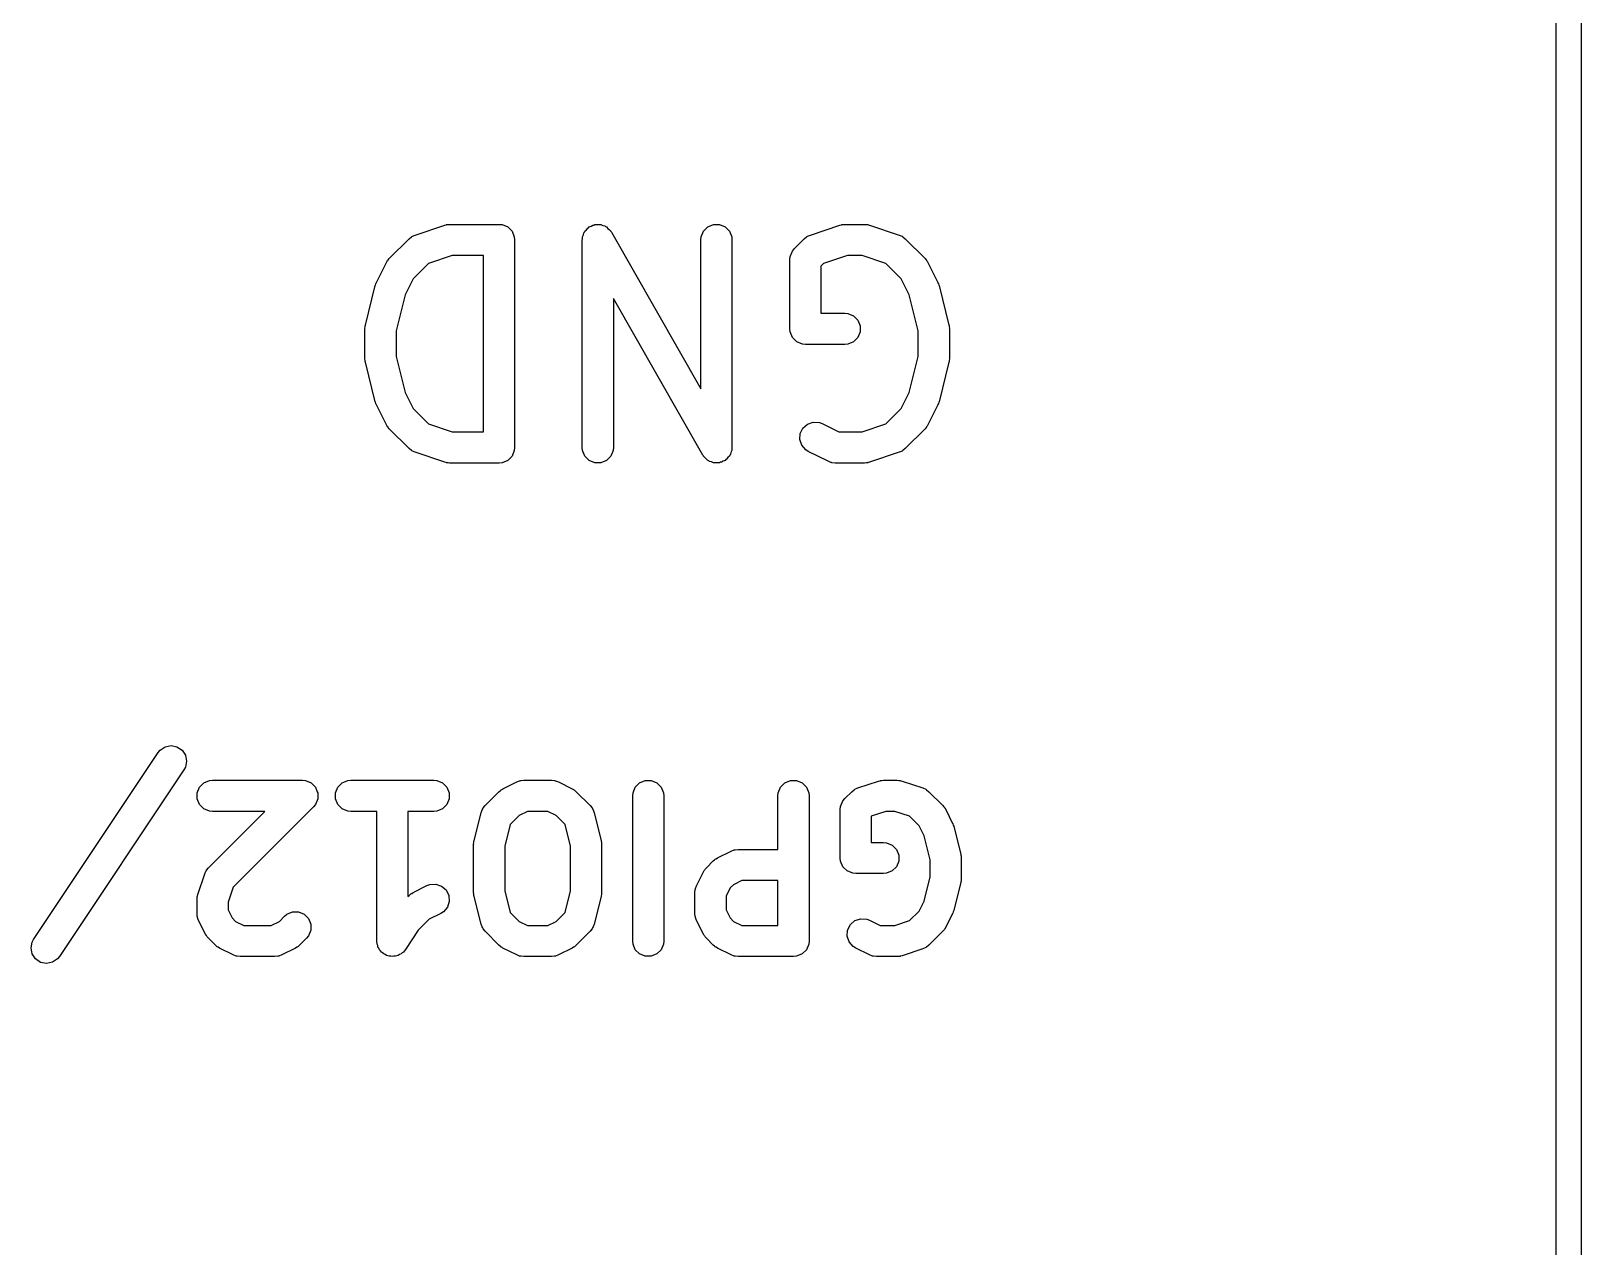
# Model space of a CAD drawing. Header units: inches. Extents: x 1.56 to 3.89, y -5.01 to -1.23.
# Drawn here: x 2.6216 to 2.9157, y -2.022 to -1.7913 of the extents above; entities that cross this region are included whole.
import ezdxf

# ---------------------------------------------------------------- set-up
doc = ezdxf.new("R2010")
doc.units = ezdxf.units.IN
doc.header["$MEASUREMENT"] = 0
doc.layers.add('F.Silkscreen', color=41, linetype='CONTINUOUS', true_color=0xf2eda1)

msp = doc.modelspace()

# ---------------------------------------------------------------- linework, layer by layer
at = {"layer": 'F.Silkscreen', "linetype": 'CONTINUOUS'}
for p, q in [((2.91575, -1.30551), (2.91575, -3.19213)), ((2.91102, -3.18976), (2.91102, -1.30787)), ((2.69452, -1.82999), (2.70015, -1.82811)), ((2.70015, -1.82811), (2.70043, -1.82805)), ((2.70043, -1.82805), (2.70051, -1.82802)), ((2.70051, -1.82802), (2.70061, -1.82801)), ((2.70061, -1.82801), (2.70071, -1.82798)), ((2.70071, -1.82798), (2.70079, -1.82799)), ((2.70079, -1.82799), (2.70108, -1.82796)), ((2.70108, -1.82796), (2.71046, -1.82796)), ((2.71046, -1.82796), (2.71103, -1.82802)), ((2.71103, -1.82802), (2.7121, -1.82846)), ((2.7121, -1.82846), (2.71291, -1.82927)), ((2.71291, -1.82927), (2.71335, -1.83034)), ((2.72668, -1.82945), (2.72675, -1.82927)), ((2.72675, -1.82927), (2.72703, -1.82899)), ((2.72703, -1.82899), (2.72727, -1.82868)), ((2.72727, -1.82868), (2.72743, -1.82859)), ((2.72743, -1.82859), (2.72756, -1.82846)), ((2.72756, -1.82846), (2.72793, -1.82831)), ((2.72793, -1.82831), (2.72827, -1.82811)), ((2.72827, -1.82811), (2.72845, -1.82809)), ((2.72845, -1.82809), (2.72863, -1.82802)), ((2.72863, -1.82802), (2.72902, -1.82802)), ((2.72902, -1.82802), (2.72941, -1.82797)), ((2.72941, -1.82797), (2.72959, -1.82802)), ((2.72959, -1.82802), (2.72978, -1.82802)), ((2.72978, -1.82802), (2.73014, -1.82817)), ((2.73014, -1.82817), (2.73052, -1.82827)), ((2.73052, -1.82827), (2.73067, -1.82839)), ((2.73067, -1.82839), (2.73084, -1.82846)), ((2.73084, -1.82846), (2.73112, -1.82874)), ((2.73112, -1.82874), (2.73143, -1.82898)), ((2.73143, -1.82898), (2.7316, -1.82922)), ((2.7316, -1.82922), (2.73166, -1.82927)), ((2.73166, -1.82927), (2.73168, -1.82933)), ((2.73168, -1.82933), (2.73177, -1.82945)), ((2.74881, -1.83034), (2.74925, -1.82927)), ((2.74925, -1.82927), (2.75006, -1.82846)), ((2.75006, -1.82846), (2.75113, -1.82802)), ((2.75113, -1.82802), (2.75228, -1.82802)), ((2.75228, -1.82802), (2.75334, -1.82846)), ((2.75334, -1.82846), (2.75416, -1.82927)), ((2.75416, -1.82927), (2.7546, -1.83034)), ((2.76952, -1.82999), (2.77514, -1.82811)), ((2.77514, -1.82811), (2.77543, -1.82805)), ((2.77543, -1.82805), (2.7755, -1.82802)), ((2.7755, -1.82802), (2.7756, -1.82801)), ((2.7756, -1.82801), (2.7757, -1.82798)), ((2.7757, -1.82798), (2.77578, -1.82799)), ((2.77578, -1.82799), (2.77607, -1.82796)), ((2.77607, -1.82796), (2.77982, -1.82796)), ((2.77982, -1.82796), (2.78011, -1.82799)), ((2.78011, -1.82799), (2.78019, -1.82798)), ((2.78019, -1.82798), (2.78029, -1.82801)), ((2.78029, -1.82801), (2.7804, -1.82802)), ((2.7804, -1.82802), (2.78047, -1.82805)), ((2.78047, -1.82805), (2.78076, -1.82811)), ((2.78076, -1.82811), (2.78638, -1.82999)), ((2.68962, -1.83445), (2.69337, -1.8307)), ((2.69337, -1.8307), (2.69382, -1.83033)), ((2.69382, -1.83033), (2.69392, -1.83029)), ((2.69392, -1.83029), (2.694, -1.83022)), ((2.694, -1.83022), (2.69452, -1.82999)), ((2.71335, -1.83034), (2.71341, -1.83091)), ((2.71341, -1.83091), (2.71341, -1.87028)), ((2.72625, -1.83091), (2.72627, -1.83076)), ((2.72625, -1.87028), (2.72625, -1.83091)), ((2.72626, -1.83071), (2.72628, -1.83063)), ((2.72627, -1.83076), (2.72626, -1.83071)), ((2.72628, -1.83063), (2.72631, -1.83034)), ((2.72631, -1.83034), (2.72646, -1.82997)), ((2.72646, -1.82997), (2.72656, -1.82959)), ((2.72656, -1.82959), (2.72668, -1.82945)), ((2.73177, -1.82945), (2.74875, -1.85916)), ((2.74875, -1.83091), (2.74881, -1.83034)), ((2.74875, -1.85916), (2.74875, -1.83091)), ((2.7546, -1.83034), (2.75465, -1.83091)), ((2.75465, -1.83091), (2.75465, -1.87028)), ((2.76649, -1.83257), (2.76836, -1.8307)), ((2.76836, -1.8307), (2.76881, -1.83033)), ((2.76881, -1.83033), (2.76891, -1.83029)), ((2.76891, -1.83029), (2.76899, -1.83022)), ((2.76899, -1.83022), (2.76952, -1.82999)), ((2.78638, -1.82999), (2.78691, -1.83022)), ((2.78691, -1.83022), (2.78699, -1.83029)), ((2.78699, -1.83029), (2.78709, -1.83033)), ((2.78709, -1.83033), (2.78754, -1.8307)), ((2.78754, -1.8307), (2.79128, -1.83445)), ((2.68719, -1.83897), (2.68907, -1.83522)), ((2.68907, -1.83522), (2.68922, -1.83497)), ((2.68922, -1.83497), (2.68925, -1.8349)), ((2.68925, -1.8349), (2.68932, -1.83482)), ((2.68932, -1.83482), (2.68938, -1.83473)), ((2.68938, -1.83473), (2.68944, -1.83468)), ((2.68944, -1.83468), (2.68962, -1.83445)), ((2.70156, -1.83387), (2.69705, -1.83537)), ((2.7075, -1.83387), (2.70156, -1.83387)), ((2.7075, -1.86733), (2.7075, -1.83387)), ((2.76562, -1.83466), (2.76568, -1.83409)), ((2.76562, -1.84779), (2.76562, -1.83466)), ((2.76568, -1.83409), (2.76612, -1.83302)), ((2.76612, -1.83302), (2.76649, -1.83257)), ((2.77655, -1.83387), (2.77204, -1.83537)), ((2.77934, -1.83387), (2.77655, -1.83387)), ((2.78385, -1.83537), (2.77934, -1.83387)), ((2.79128, -1.83445), (2.79147, -1.83468)), ((2.79147, -1.83468), (2.79153, -1.83473)), ((2.79153, -1.83473), (2.79159, -1.83482)), ((2.79159, -1.83482), (2.79165, -1.8349)), ((2.79165, -1.8349), (2.79168, -1.83497)), ((2.79168, -1.83497), (2.79184, -1.83522)), ((2.79184, -1.83522), (2.79371, -1.83897)), ((2.69705, -1.83537), (2.69414, -1.83829)), ((2.77204, -1.83537), (2.77153, -1.83589)), ((2.77153, -1.83589), (2.77153, -1.84483)), ((2.78677, -1.83829), (2.78385, -1.83537)), ((2.68509, -1.84707), (2.68697, -1.83957)), ((2.68697, -1.83957), (2.68698, -1.83953)), ((2.68698, -1.83953), (2.68699, -1.83951)), ((2.68699, -1.83951), (2.68708, -1.83927)), ((2.68708, -1.83927), (2.68716, -1.83903)), ((2.68716, -1.83903), (2.68718, -1.83901)), ((2.68718, -1.83901), (2.68719, -1.83897)), ((2.69414, -1.83829), (2.69262, -1.84132)), ((2.78829, -1.84132), (2.78677, -1.83829)), ((2.79371, -1.83897), (2.79373, -1.83901)), ((2.79373, -1.83901), (2.79374, -1.83903)), ((2.79374, -1.83903), (2.79383, -1.83927)), ((2.79383, -1.83927), (2.79392, -1.83951)), ((2.79392, -1.83951), (2.79392, -1.83953)), ((2.79392, -1.83953), (2.79394, -1.83957)), ((2.79394, -1.83957), (2.79581, -1.84707)), ((2.69262, -1.84132), (2.69091, -1.84815)), ((2.74914, -1.87175), (2.73216, -1.84203)), ((2.73216, -1.84203), (2.73216, -1.87028)), ((2.78999, -1.84815), (2.78829, -1.84132)), ((2.77153, -1.84483), (2.77607, -1.84483)), ((2.77607, -1.84483), (2.77665, -1.84489)), ((2.77665, -1.84489), (2.77771, -1.84533)), ((2.77771, -1.84533), (2.77853, -1.84615)), ((2.77853, -1.84615), (2.77897, -1.84721)), ((2.68501, -1.84764), (2.68504, -1.84743)), ((2.68502, -1.84768), (2.68501, -1.84764)), ((2.68501, -1.84779), (2.68502, -1.84768)), ((2.68501, -1.85341), (2.68501, -1.84779)), ((2.68504, -1.84743), (2.68506, -1.84721)), ((2.68506, -1.84721), (2.68508, -1.84717)), ((2.68508, -1.84717), (2.68509, -1.84707)), ((2.69091, -1.84815), (2.69091, -1.85305)), ((2.76568, -1.84836), (2.76562, -1.84779)), ((2.76612, -1.84943), (2.76568, -1.84836)), ((2.76693, -1.85024), (2.76612, -1.84943)), ((2.77853, -1.84943), (2.77771, -1.85024)), ((2.77897, -1.84836), (2.77853, -1.84943)), ((2.77897, -1.84721), (2.77897, -1.84836)), ((2.78999, -1.85305), (2.78999, -1.84815)), ((2.79581, -1.84707), (2.79583, -1.84717)), ((2.79583, -1.84717), (2.79584, -1.84721)), ((2.79584, -1.84721), (2.79586, -1.84743)), ((2.79586, -1.84743), (2.7959, -1.84764)), ((2.7959, -1.84764), (2.79589, -1.84768)), ((2.79589, -1.84768), (2.7959, -1.84779)), ((2.7959, -1.84779), (2.7959, -1.85341)), ((2.768, -1.85068), (2.76693, -1.85024)), ((2.76857, -1.85074), (2.768, -1.85068)), ((2.77607, -1.85074), (2.76857, -1.85074)), ((2.77665, -1.85068), (2.77607, -1.85074)), ((2.77771, -1.85024), (2.77665, -1.85068)), ((2.68502, -1.85351), (2.68501, -1.85341)), ((2.68501, -1.85355), (2.68502, -1.85351)), ((2.68504, -1.85377), (2.68501, -1.85355)), ((2.68506, -1.85399), (2.68504, -1.85377)), ((2.68508, -1.85403), (2.68506, -1.85399)), ((2.68509, -1.85413), (2.68508, -1.85403)), ((2.68697, -1.86162), (2.68509, -1.85413)), ((2.69091, -1.85305), (2.69262, -1.85988)), ((2.78829, -1.85988), (2.78999, -1.85305)), ((2.79581, -1.85413), (2.79394, -1.86162)), ((2.79583, -1.85403), (2.79581, -1.85413)), ((2.79584, -1.85399), (2.79583, -1.85403)), ((2.79586, -1.85377), (2.79584, -1.85399)), ((2.7959, -1.85355), (2.79586, -1.85377)), ((2.7959, -1.85341), (2.79589, -1.85351)), ((2.79589, -1.85351), (2.7959, -1.85355)), ((2.68698, -1.86167), (2.68697, -1.86162)), ((2.68699, -1.86169), (2.68698, -1.86167)), ((2.68708, -1.86193), (2.68699, -1.86169)), ((2.69262, -1.85988), (2.69414, -1.86291)), ((2.78677, -1.86291), (2.78829, -1.85988)), ((2.79392, -1.86169), (2.79383, -1.86193)), ((2.79394, -1.86162), (2.79392, -1.86167)), ((2.79392, -1.86167), (2.79392, -1.86169)), ((2.68716, -1.86217), (2.68708, -1.86193)), ((2.68718, -1.86219), (2.68716, -1.86217)), ((2.68719, -1.86223), (2.68718, -1.86219)), ((2.68907, -1.86598), (2.68719, -1.86223)), ((2.69414, -1.86291), (2.69705, -1.86583)), ((2.78385, -1.86583), (2.78677, -1.86291)), ((2.79371, -1.86223), (2.79184, -1.86598)), ((2.79373, -1.86219), (2.79371, -1.86223)), ((2.79374, -1.86217), (2.79373, -1.86219)), ((2.79383, -1.86193), (2.79374, -1.86217)), ((2.68922, -1.86623), (2.68907, -1.86598)), ((2.68925, -1.8663), (2.68922, -1.86623)), ((2.68932, -1.86638), (2.68925, -1.8663)), ((2.68938, -1.86647), (2.68932, -1.86638)), ((2.68944, -1.86652), (2.68938, -1.86647)), ((2.68962, -1.86675), (2.68944, -1.86652)), ((2.69337, -1.8705), (2.68962, -1.86675)), ((2.69705, -1.86583), (2.70156, -1.86733)), ((2.70156, -1.86733), (2.7075, -1.86733)), ((2.7676, -1.86763), (2.76812, -1.8666)), ((2.76812, -1.8666), (2.76899, -1.86584)), ((2.76899, -1.86584), (2.77008, -1.86548)), ((2.77008, -1.86548), (2.77123, -1.86556)), ((2.77123, -1.86556), (2.77177, -1.86577)), ((2.77177, -1.86577), (2.7749, -1.86733)), ((2.7749, -1.86733), (2.77934, -1.86733)), ((2.77934, -1.86733), (2.78385, -1.86583)), ((2.79128, -1.86675), (2.78754, -1.8705)), ((2.79147, -1.86652), (2.79128, -1.86675)), ((2.79153, -1.86647), (2.79147, -1.86652)), ((2.79159, -1.86638), (2.79153, -1.86647)), ((2.79165, -1.8663), (2.79159, -1.86638)), ((2.79168, -1.86623), (2.79165, -1.8663)), ((2.79184, -1.86598), (2.79168, -1.86623)), ((2.69382, -1.87086), (2.69337, -1.8705)), ((2.71341, -1.87028), (2.71335, -1.87086)), ((2.72631, -1.87086), (2.72625, -1.87028)), ((2.73216, -1.87028), (2.7321, -1.87086)), ((2.75465, -1.87049), (2.75463, -1.87056)), ((2.75465, -1.87028), (2.75464, -1.87043)), ((2.75464, -1.87043), (2.75465, -1.87049)), ((2.76752, -1.86878), (2.7676, -1.86763)), ((2.76788, -1.86987), (2.76752, -1.86878)), ((2.76864, -1.87074), (2.76788, -1.86987)), ((2.78754, -1.8705), (2.78709, -1.87086)), ((2.69392, -1.8709), (2.69382, -1.87086)), ((2.694, -1.87097), (2.69392, -1.8709)), ((2.69452, -1.87121), (2.694, -1.87097)), ((2.70015, -1.87308), (2.69452, -1.87121)), ((2.70043, -1.87315), (2.70015, -1.87308)), ((2.70051, -1.87318), (2.70043, -1.87315)), ((2.70061, -1.87319), (2.70051, -1.87318)), ((2.70071, -1.87321), (2.70061, -1.87319)), ((2.70079, -1.87321), (2.70071, -1.87321)), ((2.70108, -1.87324), (2.70079, -1.87321)), ((2.71046, -1.87324), (2.70108, -1.87324)), ((2.71103, -1.87318), (2.71046, -1.87324)), ((2.7121, -1.87274), (2.71103, -1.87318)), ((2.71291, -1.87192), (2.7121, -1.87274)), ((2.71335, -1.87086), (2.71291, -1.87192)), ((2.72675, -1.87192), (2.72631, -1.87086)), ((2.72756, -1.87274), (2.72675, -1.87192)), ((2.72863, -1.87318), (2.72756, -1.87274)), ((2.72978, -1.87318), (2.72863, -1.87318)), ((2.73084, -1.87274), (2.72978, -1.87318)), ((2.73166, -1.87192), (2.73084, -1.87274)), ((2.7321, -1.87086), (2.73166, -1.87192)), ((2.74922, -1.87187), (2.74914, -1.87175)), ((2.74925, -1.87192), (2.74922, -1.87187)), ((2.7493, -1.87198), (2.74925, -1.87192)), ((2.74947, -1.87222), (2.7493, -1.87198)), ((2.74978, -1.87246), (2.74947, -1.87222)), ((2.75006, -1.87274), (2.74978, -1.87246)), ((2.75024, -1.87281), (2.75006, -1.87274)), ((2.75038, -1.87293), (2.75024, -1.87281)), ((2.75076, -1.87303), (2.75038, -1.87293)), ((2.75113, -1.87318), (2.75076, -1.87303)), ((2.75131, -1.87318), (2.75113, -1.87318)), ((2.7515, -1.87323), (2.75131, -1.87318)), ((2.75188, -1.87318), (2.7515, -1.87323)), ((2.75228, -1.87318), (2.75188, -1.87318)), ((2.75245, -1.87311), (2.75228, -1.87318)), ((2.75264, -1.87308), (2.75245, -1.87311)), ((2.75298, -1.87289), (2.75264, -1.87308)), ((2.75334, -1.87274), (2.75298, -1.87289)), ((2.75348, -1.8726), (2.75334, -1.87274)), ((2.75364, -1.87251), (2.75348, -1.8726)), ((2.75388, -1.8722), (2.75364, -1.87251)), ((2.75416, -1.87192), (2.75388, -1.8722)), ((2.75423, -1.87175), (2.75416, -1.87192)), ((2.75434, -1.8716), (2.75423, -1.87175)), ((2.75445, -1.87122), (2.75434, -1.8716)), ((2.7546, -1.87086), (2.75445, -1.87122)), ((2.75463, -1.87056), (2.7546, -1.87086)), ((2.76913, -1.87105), (2.76864, -1.87074)), ((2.77288, -1.87292), (2.76913, -1.87105)), ((2.77342, -1.87313), (2.77288, -1.87292)), ((2.77352, -1.87314), (2.77342, -1.87313)), ((2.77362, -1.87318), (2.77352, -1.87314)), ((2.7742, -1.87324), (2.77362, -1.87318)), ((2.77982, -1.87324), (2.7742, -1.87324)), ((2.78011, -1.87321), (2.77982, -1.87324)), ((2.78019, -1.87321), (2.78011, -1.87321)), ((2.78029, -1.87319), (2.78019, -1.87321)), ((2.7804, -1.87318), (2.78029, -1.87319)), ((2.78047, -1.87315), (2.7804, -1.87318)), ((2.78076, -1.87308), (2.78047, -1.87315)), ((2.78638, -1.87121), (2.78076, -1.87308)), ((2.78691, -1.87097), (2.78638, -1.87121)), ((2.78699, -1.8709), (2.78691, -1.87097)), ((2.78709, -1.87086), (2.78699, -1.8709)), ((2.62214, -1.96361), (2.64576, -1.92818)), ((2.64576, -1.92818), (2.64612, -1.92773)), ((2.64612, -1.92773), (2.64708, -1.92709)), ((2.64708, -1.92709), (2.64821, -1.92686)), ((2.64821, -1.92686), (2.64934, -1.92709)), ((2.64934, -1.92709), (2.6503, -1.92772)), ((2.6503, -1.92772), (2.65094, -1.92868)), ((2.65094, -1.92868), (2.65117, -1.92981)), ((2.65067, -1.93145), (2.62705, -1.96689)), ((2.65094, -1.93094), (2.65067, -1.93145)), ((2.65117, -1.92981), (2.65094, -1.93094)), ((2.65319, -1.9358), (2.65363, -1.93474)), ((2.65363, -1.93474), (2.65445, -1.93392)), ((2.65445, -1.93392), (2.65551, -1.93348)), ((2.65551, -1.93348), (2.65609, -1.93342)), ((2.65609, -1.93342), (2.67315, -1.93342)), ((2.67315, -1.93342), (2.67373, -1.93348)), ((2.67373, -1.93348), (2.67479, -1.93392)), ((2.67479, -1.93392), (2.6756, -1.93474)), ((2.6756, -1.93474), (2.67596, -1.9356)), ((2.67944, -1.9358), (2.67988, -1.93474)), ((2.67988, -1.93474), (2.68069, -1.93392)), ((2.68069, -1.93392), (2.68176, -1.93348)), ((2.68176, -1.93348), (2.68234, -1.93342)), ((2.68234, -1.93342), (2.69808, -1.93342)), ((2.69808, -1.93342), (2.69866, -1.93348)), ((2.69866, -1.93348), (2.69972, -1.93392)), ((2.69972, -1.93392), (2.70054, -1.93474)), ((2.70054, -1.93474), (2.70098, -1.9358)), ((2.71088, -1.93523), (2.71095, -1.9352)), ((2.71095, -1.9352), (2.7112, -1.93505)), ((2.7112, -1.93505), (2.71382, -1.93374)), ((2.71382, -1.93374), (2.71436, -1.93353)), ((2.71436, -1.93353), (2.71447, -1.93352)), ((2.71447, -1.93352), (2.71457, -1.93348)), ((2.71457, -1.93348), (2.71514, -1.93342)), ((2.71514, -1.93342), (2.72039, -1.93342)), ((2.72039, -1.93342), (2.72097, -1.93348)), ((2.72097, -1.93348), (2.72107, -1.93352)), ((2.72107, -1.93352), (2.72117, -1.93353)), ((2.72117, -1.93353), (2.72171, -1.93374)), ((2.72171, -1.93374), (2.72434, -1.93505)), ((2.72434, -1.93505), (2.72459, -1.9352)), ((2.72459, -1.9352), (2.72466, -1.93523)), ((2.73587, -1.9358), (2.73631, -1.93474)), ((2.73631, -1.93474), (2.73713, -1.93392)), ((2.73713, -1.93392), (2.73819, -1.93348)), ((2.73819, -1.93348), (2.73934, -1.93348)), ((2.73934, -1.93348), (2.74041, -1.93392)), ((2.74041, -1.93392), (2.74122, -1.93474)), ((2.74122, -1.93474), (2.74166, -1.9358)), ((2.76343, -1.9358), (2.76387, -1.93474)), ((2.76387, -1.93474), (2.76468, -1.93392)), ((2.76468, -1.93392), (2.76575, -1.93348)), ((2.76575, -1.93348), (2.7669, -1.93348)), ((2.7669, -1.93348), (2.76797, -1.93392)), ((2.76797, -1.93392), (2.76878, -1.93474)), ((2.76878, -1.93474), (2.76922, -1.9358)), ((2.77781, -1.93523), (2.77791, -1.93519)), ((2.77791, -1.93519), (2.77799, -1.93512)), ((2.77799, -1.93512), (2.77851, -1.93489)), ((2.77851, -1.93489), (2.78245, -1.93358)), ((2.78245, -1.93358), (2.78274, -1.93351)), ((2.78274, -1.93351), (2.78281, -1.93348)), ((2.78281, -1.93348), (2.78291, -1.93347)), ((2.78291, -1.93347), (2.78302, -1.93345)), ((2.78302, -1.93345), (2.78309, -1.93345)), ((2.78309, -1.93345), (2.78339, -1.93342)), ((2.78339, -1.93342), (2.78601, -1.93342)), ((2.78601, -1.93342), (2.7863, -1.93345)), ((2.7863, -1.93345), (2.78638, -1.93345)), ((2.78638, -1.93345), (2.78648, -1.93347)), ((2.78648, -1.93347), (2.78659, -1.93348)), ((2.78659, -1.93348), (2.78666, -1.93351)), ((2.78666, -1.93351), (2.78694, -1.93358)), ((2.78694, -1.93358), (2.79088, -1.93489)), ((2.79088, -1.93489), (2.79141, -1.93512)), ((2.79141, -1.93512), (2.79149, -1.93519)), ((2.79149, -1.93519), (2.79159, -1.93523)), ((2.65319, -1.93695), (2.65319, -1.9358)), ((2.65363, -1.93802), (2.65319, -1.93695)), ((2.65445, -1.93883), (2.65363, -1.93802)), ((2.6756, -1.93802), (2.67524, -1.93846)), ((2.67604, -1.93695), (2.6756, -1.93802)), ((2.67596, -1.9356), (2.67604, -1.9358)), ((2.67604, -1.9358), (2.67604, -1.93695)), ((2.67944, -1.93695), (2.67944, -1.9358)), ((2.67988, -1.93802), (2.67944, -1.93695)), ((2.68069, -1.93883), (2.67988, -1.93802)), ((2.70054, -1.93802), (2.69972, -1.93883)), ((2.70098, -1.93695), (2.70054, -1.93802)), ((2.70098, -1.9358), (2.70098, -1.93695)), ((2.70781, -1.93823), (2.71043, -1.9356)), ((2.71043, -1.9356), (2.71066, -1.93542)), ((2.71066, -1.93542), (2.71071, -1.93536)), ((2.71071, -1.93536), (2.7108, -1.9353)), ((2.7108, -1.9353), (2.71088, -1.93523)), ((2.72466, -1.93523), (2.72474, -1.9353)), ((2.72474, -1.9353), (2.72483, -1.93536)), ((2.72483, -1.93536), (2.72488, -1.93542)), ((2.72488, -1.93542), (2.72511, -1.9356)), ((2.72511, -1.9356), (2.72773, -1.93823)), ((2.73581, -1.93638), (2.73587, -1.9358)), ((2.73581, -1.96394), (2.73581, -1.93638)), ((2.74166, -1.9358), (2.74172, -1.93638)), ((2.74172, -1.93638), (2.74172, -1.96394)), ((2.76337, -1.93638), (2.76343, -1.9358)), ((2.76337, -1.94655), (2.76337, -1.93638)), ((2.76922, -1.9358), (2.76928, -1.93638)), ((2.76928, -1.93638), (2.76928, -1.96394)), ((2.77524, -1.93843), (2.77568, -1.93736)), ((2.77568, -1.93736), (2.77605, -1.93691)), ((2.77605, -1.93691), (2.77736, -1.9356)), ((2.77736, -1.9356), (2.77781, -1.93523)), ((2.79159, -1.93523), (2.79203, -1.9356)), ((2.79203, -1.9356), (2.79466, -1.93823)), ((2.65551, -1.93927), (2.65445, -1.93883)), ((2.65531, -1.95004), (2.66602, -1.93933)), ((2.65609, -1.93933), (2.65551, -1.93927)), ((2.66602, -1.93933), (2.65609, -1.93933)), ((2.67524, -1.93846), (2.65998, -1.95372)), ((2.68176, -1.93927), (2.68069, -1.93883)), ((2.68234, -1.93933), (2.68176, -1.93927)), ((2.68726, -1.93933), (2.68234, -1.93933)), ((2.68726, -1.96394), (2.68726, -1.93933)), ((2.69808, -1.93933), (2.69316, -1.93933)), ((2.69316, -1.93933), (2.69316, -1.95549)), ((2.69866, -1.93927), (2.69808, -1.93933)), ((2.69972, -1.93883), (2.69866, -1.93927)), ((2.70572, -1.94485), (2.70703, -1.9396)), ((2.70703, -1.9396), (2.70722, -1.93905)), ((2.70722, -1.93905), (2.70736, -1.93888)), ((2.70736, -1.93888), (2.70744, -1.93867)), ((2.70744, -1.93867), (2.70781, -1.93823)), ((2.71427, -1.94012), (2.71256, -1.94182)), ((2.71584, -1.93933), (2.71427, -1.94012)), ((2.7197, -1.93933), (2.71584, -1.93933)), ((2.72127, -1.94012), (2.7197, -1.93933)), ((2.72298, -1.94182), (2.72127, -1.94012)), ((2.72773, -1.93823), (2.7281, -1.93867)), ((2.7281, -1.93867), (2.72818, -1.93888)), ((2.72818, -1.93888), (2.72831, -1.93905)), ((2.72831, -1.93905), (2.72851, -1.9396)), ((2.72851, -1.9396), (2.72982, -1.94485)), ((2.77518, -1.939), (2.77524, -1.93843)), ((2.77518, -1.94819), (2.77518, -1.939)), ((2.78386, -1.93933), (2.78109, -1.94025)), ((2.78109, -1.94025), (2.78109, -1.94523)), ((2.78553, -1.93933), (2.78386, -1.93933)), ((2.78835, -1.94027), (2.78553, -1.93933)), ((2.79014, -1.94206), (2.78835, -1.94027)), ((2.79466, -1.93823), (2.79485, -1.93845)), ((2.79485, -1.93845), (2.7949, -1.9385)), ((2.7949, -1.9385), (2.79496, -1.93859)), ((2.79496, -1.93859), (2.79503, -1.93867)), ((2.79503, -1.93867), (2.79506, -1.93875)), ((2.79506, -1.93875), (2.79521, -1.93899)), ((2.79521, -1.93899), (2.79652, -1.94162)), ((2.71256, -1.94182), (2.71153, -1.94593)), ((2.724, -1.94593), (2.72298, -1.94182)), ((2.7911, -1.94397), (2.79014, -1.94206)), ((2.79224, -1.94855), (2.7911, -1.94397)), ((2.79652, -1.94162), (2.79654, -1.94166)), ((2.79654, -1.94166), (2.79655, -1.94168)), ((2.79655, -1.94168), (2.79664, -1.94192)), ((2.79664, -1.94192), (2.79673, -1.94216)), ((2.79673, -1.94216), (2.79673, -1.94218)), ((2.79673, -1.94218), (2.79675, -1.94222)), ((2.79675, -1.94222), (2.79806, -1.94747)), ((2.70563, -1.94542), (2.70566, -1.9452)), ((2.70564, -1.94546), (2.70563, -1.94542)), ((2.70563, -1.94556), (2.70564, -1.94546)), ((2.70563, -1.95475), (2.70563, -1.94556)), ((2.70566, -1.9452), (2.70569, -1.94499)), ((2.70569, -1.94499), (2.7057, -1.94495)), ((2.7057, -1.94495), (2.70572, -1.94485)), ((2.71153, -1.94593), (2.71153, -1.95439)), ((2.724, -1.95439), (2.724, -1.94593)), ((2.72982, -1.94485), (2.72983, -1.94495)), ((2.72983, -1.94495), (2.72985, -1.94499)), ((2.72985, -1.94499), (2.72987, -1.9452)), ((2.72987, -1.9452), (2.7299, -1.94542)), ((2.7299, -1.94542), (2.7299, -1.94546)), ((2.7299, -1.94546), (2.72991, -1.94556)), ((2.72991, -1.94556), (2.72991, -1.95475)), ((2.75188, -1.94817), (2.75451, -1.94686)), ((2.75451, -1.94686), (2.75505, -1.94665)), ((2.75505, -1.94665), (2.75515, -1.94664)), ((2.75515, -1.94664), (2.75525, -1.9466)), ((2.75525, -1.9466), (2.75583, -1.94655)), ((2.75583, -1.94655), (2.76337, -1.94655)), ((2.78109, -1.94523), (2.78339, -1.94523)), ((2.78339, -1.94523), (2.78396, -1.94529)), ((2.78396, -1.94529), (2.78503, -1.94573)), ((2.78503, -1.94573), (2.78584, -1.94655)), ((2.78584, -1.94655), (2.78628, -1.94761)), ((2.7498, -1.95004), (2.75111, -1.94872)), ((2.75111, -1.94872), (2.75134, -1.94854)), ((2.75134, -1.94854), (2.75139, -1.94848)), ((2.75139, -1.94848), (2.75148, -1.94842)), ((2.75148, -1.94842), (2.75156, -1.94836)), ((2.75156, -1.94836), (2.75163, -1.94833)), ((2.75163, -1.94833), (2.75188, -1.94817)), ((2.77524, -1.94876), (2.77518, -1.94819)), ((2.77568, -1.94983), (2.77524, -1.94876)), ((2.7765, -1.95064), (2.77568, -1.94983)), ((2.78584, -1.94983), (2.78503, -1.95064)), ((2.78628, -1.94876), (2.78584, -1.94983)), ((2.78628, -1.94761), (2.78628, -1.94876)), ((2.79224, -1.95176), (2.79224, -1.94855)), ((2.79806, -1.94747), (2.79808, -1.94757)), ((2.79808, -1.94757), (2.79809, -1.94761)), ((2.79809, -1.94761), (2.79811, -1.94783)), ((2.79811, -1.94783), (2.79815, -1.94804)), ((2.79815, -1.94804), (2.79814, -1.94809)), ((2.79814, -1.94809), (2.79815, -1.94819)), ((2.79815, -1.94819), (2.79815, -1.95212)), ((2.65329, -1.95513), (2.6546, -1.95119)), ((2.6546, -1.95119), (2.65484, -1.95066)), ((2.65484, -1.95066), (2.65491, -1.95058)), ((2.65491, -1.95058), (2.65495, -1.95048)), ((2.65495, -1.95048), (2.65531, -1.95004)), ((2.74794, -1.95343), (2.74925, -1.9508)), ((2.74925, -1.9508), (2.7494, -1.95056)), ((2.7494, -1.95056), (2.74943, -1.95048)), ((2.74943, -1.95048), (2.7495, -1.9504)), ((2.7495, -1.9504), (2.74956, -1.95031)), ((2.74956, -1.95031), (2.74962, -1.95026)), ((2.74962, -1.95026), (2.7498, -1.95004)), ((2.75652, -1.95245), (2.75495, -1.95324)), ((2.76337, -1.95245), (2.75652, -1.95245)), ((2.76337, -1.96098), (2.76337, -1.95245)), ((2.77756, -1.95108), (2.7765, -1.95064)), ((2.77814, -1.95114), (2.77756, -1.95108)), ((2.78339, -1.95114), (2.77814, -1.95114)), ((2.78396, -1.95108), (2.78339, -1.95114)), ((2.78503, -1.95064), (2.78396, -1.95108)), ((2.7911, -1.95634), (2.79224, -1.95176)), ((2.79806, -1.95284), (2.79675, -1.95809)), ((2.79808, -1.95274), (2.79806, -1.95284)), ((2.79809, -1.9527), (2.79808, -1.95274)), ((2.79811, -1.95248), (2.79809, -1.9527)), ((2.79815, -1.95227), (2.79811, -1.95248)), ((2.79815, -1.95212), (2.79814, -1.95223)), ((2.79814, -1.95223), (2.79815, -1.95227)), ((2.65314, -1.95606), (2.65316, -1.95577)), ((2.65316, -1.95569), (2.65318, -1.95559)), ((2.65316, -1.95577), (2.65316, -1.95569)), ((2.65318, -1.95559), (2.65319, -1.95549)), ((2.65319, -1.95549), (2.65322, -1.95541)), ((2.65322, -1.95541), (2.65329, -1.95513)), ((2.65998, -1.95372), (2.65904, -1.95654)), ((2.69316, -1.95549), (2.69337, -1.95529)), ((2.69337, -1.95529), (2.6936, -1.9551)), ((2.6936, -1.9551), (2.69365, -1.95504)), ((2.69365, -1.95504), (2.69374, -1.95499)), ((2.69374, -1.95499), (2.69382, -1.95492)), ((2.69382, -1.95492), (2.69389, -1.95489)), ((2.69389, -1.95489), (2.69414, -1.95473)), ((2.69414, -1.95473), (2.69676, -1.95342)), ((2.69676, -1.95342), (2.6973, -1.95321)), ((2.6973, -1.95321), (2.69845, -1.95313)), ((2.69845, -1.95313), (2.69955, -1.9535)), ((2.69955, -1.9535), (2.70042, -1.95425)), ((2.70042, -1.95425), (2.70093, -1.95528)), ((2.70093, -1.95528), (2.70101, -1.95643)), ((2.70564, -1.95485), (2.70563, -1.95475)), ((2.70563, -1.95489), (2.70564, -1.95485)), ((2.70566, -1.95511), (2.70563, -1.95489)), ((2.70569, -1.95533), (2.70566, -1.95511)), ((2.7057, -1.95537), (2.70569, -1.95533)), ((2.70572, -1.95547), (2.7057, -1.95537)), ((2.70703, -1.96071), (2.70572, -1.95547)), ((2.71153, -1.95439), (2.71256, -1.95849)), ((2.72298, -1.95849), (2.724, -1.95439)), ((2.72982, -1.95547), (2.72851, -1.96071)), ((2.72983, -1.95537), (2.72982, -1.95547)), ((2.72985, -1.95533), (2.72983, -1.95537)), ((2.72987, -1.95511), (2.72985, -1.95533)), ((2.7299, -1.95489), (2.72987, -1.95511)), ((2.72991, -1.95475), (2.7299, -1.95485)), ((2.7299, -1.95485), (2.7299, -1.95489)), ((2.74762, -1.95475), (2.74768, -1.95417)), ((2.74762, -1.95869), (2.74762, -1.95475)), ((2.74768, -1.95417), (2.74772, -1.95408)), ((2.74772, -1.95408), (2.74773, -1.95397)), ((2.74773, -1.95397), (2.74794, -1.95343)), ((2.75432, -1.95387), (2.75353, -1.95545)), ((2.75353, -1.95545), (2.75353, -1.95799)), ((2.75495, -1.95324), (2.75432, -1.95387)), ((2.65314, -1.95869), (2.65314, -1.95606)), ((2.65319, -1.95926), (2.65314, -1.95869)), ((2.65904, -1.95654), (2.65904, -1.95799)), ((2.65904, -1.95799), (2.65983, -1.95956)), ((2.6702, -1.95886), (2.67126, -1.95842)), ((2.67126, -1.95842), (2.67241, -1.95842)), ((2.67241, -1.95842), (2.67348, -1.95886)), ((2.6994, -1.9587), (2.69721, -1.9598)), ((2.69989, -1.95839), (2.6994, -1.9587)), ((2.70065, -1.95752), (2.69989, -1.95839)), ((2.70101, -1.95643), (2.70065, -1.95752)), ((2.71256, -1.95849), (2.71427, -1.9602)), ((2.72127, -1.9602), (2.72298, -1.95849)), ((2.74768, -1.95926), (2.74762, -1.95869)), ((2.75353, -1.95799), (2.75432, -1.95956)), ((2.78835, -1.96004), (2.79014, -1.95825)), ((2.79014, -1.95825), (2.7911, -1.95634)), ((2.79652, -1.95869), (2.79521, -1.96132)), ((2.79654, -1.95865), (2.79652, -1.95869)), ((2.79655, -1.95864), (2.79654, -1.95865)), ((2.79664, -1.95839), (2.79655, -1.95864)), ((2.79673, -1.95815), (2.79664, -1.95839)), ((2.79675, -1.95809), (2.79673, -1.95813)), ((2.79673, -1.95813), (2.79673, -1.95815)), ((2.65323, -1.95936), (2.65319, -1.95926)), ((2.65324, -1.95947), (2.65323, -1.95936)), ((2.65345, -1.96001), (2.65324, -1.95947)), ((2.65476, -1.96263), (2.65345, -1.96001)), ((2.65983, -1.95956), (2.66046, -1.9602)), ((2.66046, -1.9602), (2.66203, -1.96098)), ((2.66203, -1.96098), (2.6672, -1.96098)), ((2.6672, -1.96098), (2.66878, -1.9602)), ((2.66878, -1.9602), (2.66975, -1.95922)), ((2.66975, -1.95922), (2.6702, -1.95886)), ((2.67348, -1.95886), (2.67429, -1.95967)), ((2.67429, -1.95967), (2.67473, -1.96073)), ((2.67473, -1.96073), (2.67473, -1.96189)), ((2.69721, -1.9598), (2.69513, -1.96188)), ((2.70722, -1.96126), (2.70703, -1.96071)), ((2.70736, -1.96144), (2.70722, -1.96126)), ((2.70744, -1.96164), (2.70736, -1.96144)), ((2.70781, -1.96209), (2.70744, -1.96164)), ((2.71427, -1.9602), (2.71584, -1.96098)), ((2.71584, -1.96098), (2.7197, -1.96098)), ((2.7197, -1.96098), (2.72127, -1.9602)), ((2.7281, -1.96164), (2.72773, -1.96209)), ((2.72818, -1.96144), (2.7281, -1.96164)), ((2.72831, -1.96126), (2.72818, -1.96144)), ((2.72851, -1.96071), (2.72831, -1.96126)), ((2.74772, -1.95936), (2.74768, -1.95926)), ((2.74773, -1.95947), (2.74772, -1.95936)), ((2.74794, -1.96001), (2.74773, -1.95947)), ((2.74925, -1.96263), (2.74794, -1.96001)), ((2.75432, -1.95956), (2.75495, -1.9602)), ((2.75495, -1.9602), (2.75652, -1.96098)), ((2.75652, -1.96098), (2.76337, -1.96098)), ((2.7766, -1.96184), (2.77712, -1.96081)), ((2.77712, -1.96081), (2.77799, -1.96006)), ((2.77799, -1.96006), (2.77908, -1.95969)), ((2.77908, -1.95969), (2.78023, -1.95978)), ((2.78023, -1.95978), (2.78077, -1.95998)), ((2.78077, -1.95998), (2.78277, -1.96098)), ((2.78277, -1.96098), (2.78553, -1.96098)), ((2.78553, -1.96098), (2.78835, -1.96004)), ((2.79503, -1.96164), (2.79496, -1.96172)), ((2.79506, -1.96157), (2.79503, -1.96164)), ((2.79521, -1.96132), (2.79506, -1.96157)), ((2.62164, -1.96525), (2.62186, -1.96412)), ((2.62186, -1.96412), (2.62214, -1.96361)), ((2.65492, -1.96288), (2.65476, -1.96263)), ((2.65495, -1.96295), (2.65492, -1.96288)), ((2.65501, -1.96303), (2.65495, -1.96295)), ((2.65507, -1.96312), (2.65501, -1.96303)), ((2.65513, -1.96317), (2.65507, -1.96312)), ((2.65531, -1.9634), (2.65513, -1.96317)), ((2.65663, -1.96471), (2.65531, -1.9634)), ((2.67392, -1.9634), (2.67261, -1.96471)), ((2.67429, -1.96295), (2.67392, -1.9634)), ((2.67473, -1.96189), (2.67429, -1.96295)), ((2.68731, -1.96451), (2.68726, -1.96394)), ((2.68726, -1.96394), (2.68726, -1.96394)), ((2.68726, -1.96394), (2.68726, -1.96394)), ((2.68726, -1.96394), (2.68726, -1.96394)), ((2.68743, -1.96478), (2.68731, -1.96451)), ((2.69513, -1.96188), (2.69267, -1.96557)), ((2.71043, -1.96471), (2.70781, -1.96209)), ((2.72773, -1.96209), (2.72511, -1.96471)), ((2.73587, -1.96451), (2.73581, -1.96394)), ((2.73631, -1.96558), (2.73587, -1.96451)), ((2.74166, -1.96451), (2.74122, -1.96558)), ((2.74172, -1.96394), (2.74166, -1.96451)), ((2.7494, -1.96288), (2.74925, -1.96263)), ((2.74943, -1.96295), (2.7494, -1.96288)), ((2.7495, -1.96303), (2.74943, -1.96295)), ((2.74956, -1.96312), (2.7495, -1.96303)), ((2.74962, -1.96317), (2.74956, -1.96312)), ((2.7498, -1.9634), (2.74962, -1.96317)), ((2.75111, -1.96471), (2.7498, -1.9634)), ((2.76922, -1.96451), (2.76878, -1.96558)), ((2.76928, -1.96394), (2.76922, -1.96451)), ((2.77652, -1.96299), (2.7766, -1.96184)), ((2.77688, -1.96409), (2.77652, -1.96299)), ((2.77764, -1.96496), (2.77688, -1.96409)), ((2.79466, -1.96209), (2.79203, -1.96471)), ((2.79485, -1.96186), (2.79466, -1.96209)), ((2.7949, -1.96181), (2.79485, -1.96186)), ((2.79496, -1.96172), (2.7949, -1.96181)), ((2.62187, -1.96638), (2.62164, -1.96525)), ((2.62251, -1.96734), (2.62187, -1.96638)), ((2.62347, -1.96798), (2.62251, -1.96734)), ((2.62668, -1.96733), (2.62573, -1.96797)), ((2.62705, -1.96689), (2.62668, -1.96733)), ((2.65685, -1.9649), (2.65663, -1.96471)), ((2.6569, -1.96496), (2.65685, -1.9649)), ((2.65699, -1.96501), (2.6569, -1.96496)), ((2.65707, -1.96508), (2.65699, -1.96501)), ((2.65714, -1.96511), (2.65707, -1.96508)), ((2.65739, -1.96526), (2.65714, -1.96511)), ((2.66002, -1.96658), (2.65739, -1.96526)), ((2.66056, -1.96678), (2.66002, -1.96658)), ((2.66066, -1.96679), (2.66056, -1.96678)), ((2.66076, -1.96683), (2.66066, -1.96679)), ((2.66134, -1.96689), (2.66076, -1.96683)), ((2.6679, -1.96689), (2.66134, -1.96689)), ((2.66848, -1.96683), (2.6679, -1.96689)), ((2.66857, -1.96679), (2.66848, -1.96683)), ((2.66868, -1.96678), (2.66857, -1.96679)), ((2.66922, -1.96658), (2.66868, -1.96678)), ((2.67184, -1.96526), (2.66922, -1.96658)), ((2.67209, -1.96511), (2.67184, -1.96526)), ((2.67216, -1.96508), (2.67209, -1.96511)), ((2.67225, -1.96501), (2.67216, -1.96508)), ((2.67233, -1.96496), (2.67225, -1.96501)), ((2.67239, -1.9649), (2.67233, -1.96496)), ((2.67261, -1.96471), (2.67239, -1.9649)), ((2.68748, -1.96507), (2.68743, -1.96478)), ((2.68764, -1.96531), (2.68748, -1.96507)), ((2.68775, -1.96558), (2.68764, -1.96531)), ((2.68796, -1.96578), (2.68775, -1.96558)), ((2.68812, -1.96603), (2.68796, -1.96578)), ((2.68836, -1.96619), (2.68812, -1.96603)), ((2.68857, -1.96639), (2.68836, -1.96619)), ((2.68884, -1.9665), (2.68857, -1.96639)), ((2.68908, -1.96666), (2.68884, -1.9665)), ((2.68937, -1.96672), (2.68908, -1.96666)), ((2.68963, -1.96683), (2.68937, -1.96672)), ((2.68993, -1.96683), (2.68963, -1.96683)), ((2.69021, -1.96689), (2.68993, -1.96683)), ((2.6905, -1.96683), (2.69021, -1.96689)), ((2.69079, -1.96683), (2.6905, -1.96683)), ((2.69106, -1.96672), (2.69079, -1.96683)), ((2.69134, -1.96666), (2.69106, -1.96672)), ((2.69158, -1.9665), (2.69134, -1.96666)), ((2.69185, -1.96639), (2.69158, -1.9665)), ((2.69206, -1.96618), (2.69185, -1.96639)), ((2.6923, -1.96602), (2.69206, -1.96618)), ((2.69266, -1.96558), (2.6923, -1.96602)), ((2.69267, -1.96557), (2.69266, -1.96558)), ((2.69266, -1.96558), (2.69266, -1.96558)), ((2.69266, -1.96558), (2.69266, -1.96558)), ((2.71066, -1.9649), (2.71043, -1.96471)), ((2.71071, -1.96496), (2.71066, -1.9649)), ((2.7108, -1.96501), (2.71071, -1.96496)), ((2.71088, -1.96508), (2.7108, -1.96501)), ((2.71095, -1.96511), (2.71088, -1.96508)), ((2.7112, -1.96526), (2.71095, -1.96511)), ((2.71382, -1.96658), (2.7112, -1.96526)), ((2.71436, -1.96678), (2.71382, -1.96658)), ((2.71447, -1.96679), (2.71436, -1.96678)), ((2.71457, -1.96683), (2.71447, -1.96679)), ((2.71514, -1.96689), (2.71457, -1.96683)), ((2.72039, -1.96689), (2.71514, -1.96689)), ((2.72097, -1.96683), (2.72039, -1.96689)), ((2.72107, -1.96679), (2.72097, -1.96683)), ((2.72117, -1.96678), (2.72107, -1.96679)), ((2.72171, -1.96658), (2.72117, -1.96678)), ((2.72434, -1.96526), (2.72171, -1.96658)), ((2.72459, -1.96511), (2.72434, -1.96526)), ((2.72466, -1.96508), (2.72459, -1.96511)), ((2.72474, -1.96501), (2.72466, -1.96508)), ((2.72483, -1.96496), (2.72474, -1.96501)), ((2.72488, -1.9649), (2.72483, -1.96496)), ((2.72511, -1.96471), (2.72488, -1.9649)), ((2.73713, -1.96639), (2.73631, -1.96558)), ((2.73819, -1.96683), (2.73713, -1.96639)), ((2.73934, -1.96683), (2.73819, -1.96683)), ((2.74041, -1.96639), (2.73934, -1.96683)), ((2.74122, -1.96558), (2.74041, -1.96639)), ((2.75134, -1.9649), (2.75111, -1.96471)), ((2.75139, -1.96496), (2.75134, -1.9649)), ((2.75148, -1.96501), (2.75139, -1.96496)), ((2.75156, -1.96508), (2.75148, -1.96501)), ((2.75163, -1.96511), (2.75156, -1.96508)), ((2.75188, -1.96526), (2.75163, -1.96511)), ((2.75451, -1.96658), (2.75188, -1.96526)), ((2.75505, -1.96678), (2.75451, -1.96658)), ((2.75515, -1.96679), (2.75505, -1.96678)), ((2.75525, -1.96683), (2.75515, -1.96679)), ((2.75583, -1.96689), (2.75525, -1.96683)), ((2.76632, -1.96689), (2.75583, -1.96689)), ((2.7669, -1.96683), (2.76632, -1.96689)), ((2.76797, -1.96639), (2.7669, -1.96683)), ((2.76878, -1.96558), (2.76797, -1.96639)), ((2.77813, -1.96526), (2.77764, -1.96496)), ((2.78075, -1.96658), (2.77813, -1.96526)), ((2.78129, -1.96678), (2.78075, -1.96658)), ((2.7814, -1.96679), (2.78129, -1.96678)), ((2.7815, -1.96683), (2.7814, -1.96679)), ((2.78207, -1.96689), (2.7815, -1.96683)), ((2.78601, -1.96689), (2.78207, -1.96689)), ((2.7863, -1.96686), (2.78601, -1.96689)), ((2.78638, -1.96687), (2.7863, -1.96686)), ((2.78648, -1.96684), (2.78638, -1.96687)), ((2.78659, -1.96683), (2.78648, -1.96684)), ((2.78666, -1.9668), (2.78659, -1.96683)), ((2.78694, -1.96674), (2.78666, -1.9668)), ((2.79088, -1.96542), (2.78694, -1.96674)), ((2.79141, -1.96519), (2.79088, -1.96542)), ((2.79149, -1.96512), (2.79141, -1.96519)), ((2.79159, -1.96508), (2.79149, -1.96512)), ((2.79203, -1.96471), (2.79159, -1.96508)), ((2.6246, -1.9682), (2.62347, -1.96798)), ((2.62573, -1.96797), (2.6246, -1.9682))]:
    msp.add_line(p, q, dxfattribs=at)

doc.saveas('drawing.dxf')
